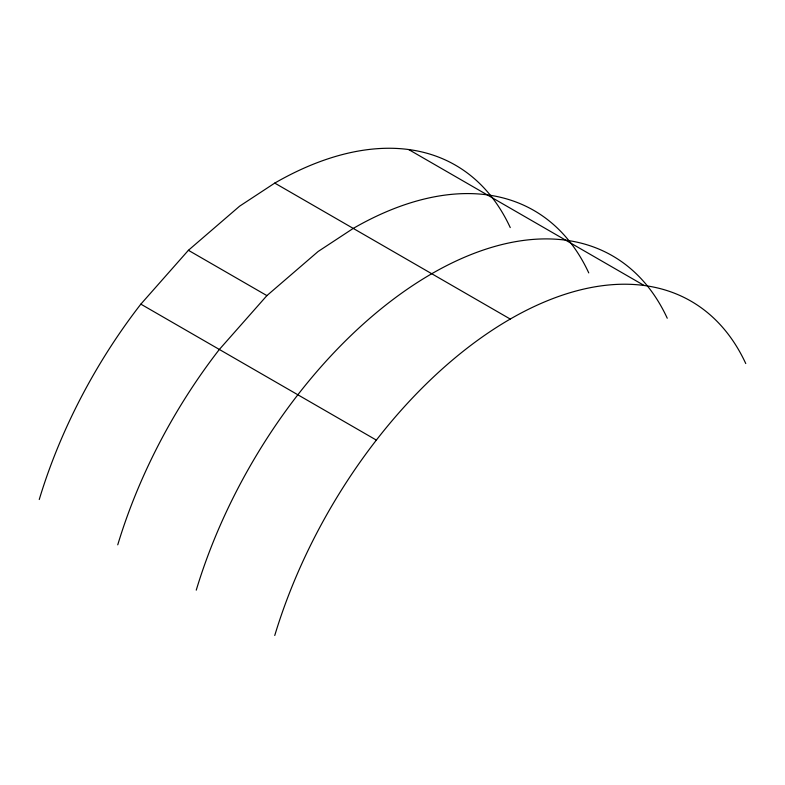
<?xml version="1.0" encoding="UTF-8"?>
<svg xmlns="http://www.w3.org/2000/svg" width="785" height="785" viewBox="0 0 785 785"><rect width="100%" height="100%" fill="white"/><g stroke="black" fill="none" stroke-linecap="round" stroke-linejoin="round"><path stroke-width="1.18" d="M39.25 499.515A361.443 208.682 -60 0 1 140.849 304.138L188.4 250.297L239.631 206.161L274.75 183.091A361.443 208.682 -60 0 1 510.25 227.581M588.75 272.905A361.443 208.682 -60 0 0 353.25 228.406L318.131 251.485L266.9 295.611L219.349 349.453A361.443 208.682 -60 0 0 117.75 544.829M408.651 149.523L644.151 285.485M274.75 183.091L510.25 319.053A361.443 208.682 -60 0 1 745.75 363.543M188.4 250.297L266.9 295.611M140.849 304.138L376.349 440.1M274.75 635.477A361.443 208.682 -60 0 1 510.25 319.053M196.25 590.153A361.443 208.682 -60 0 1 431.75 273.729A361.443 208.682 -60 0 1 667.25 318.229"/></g></svg>
